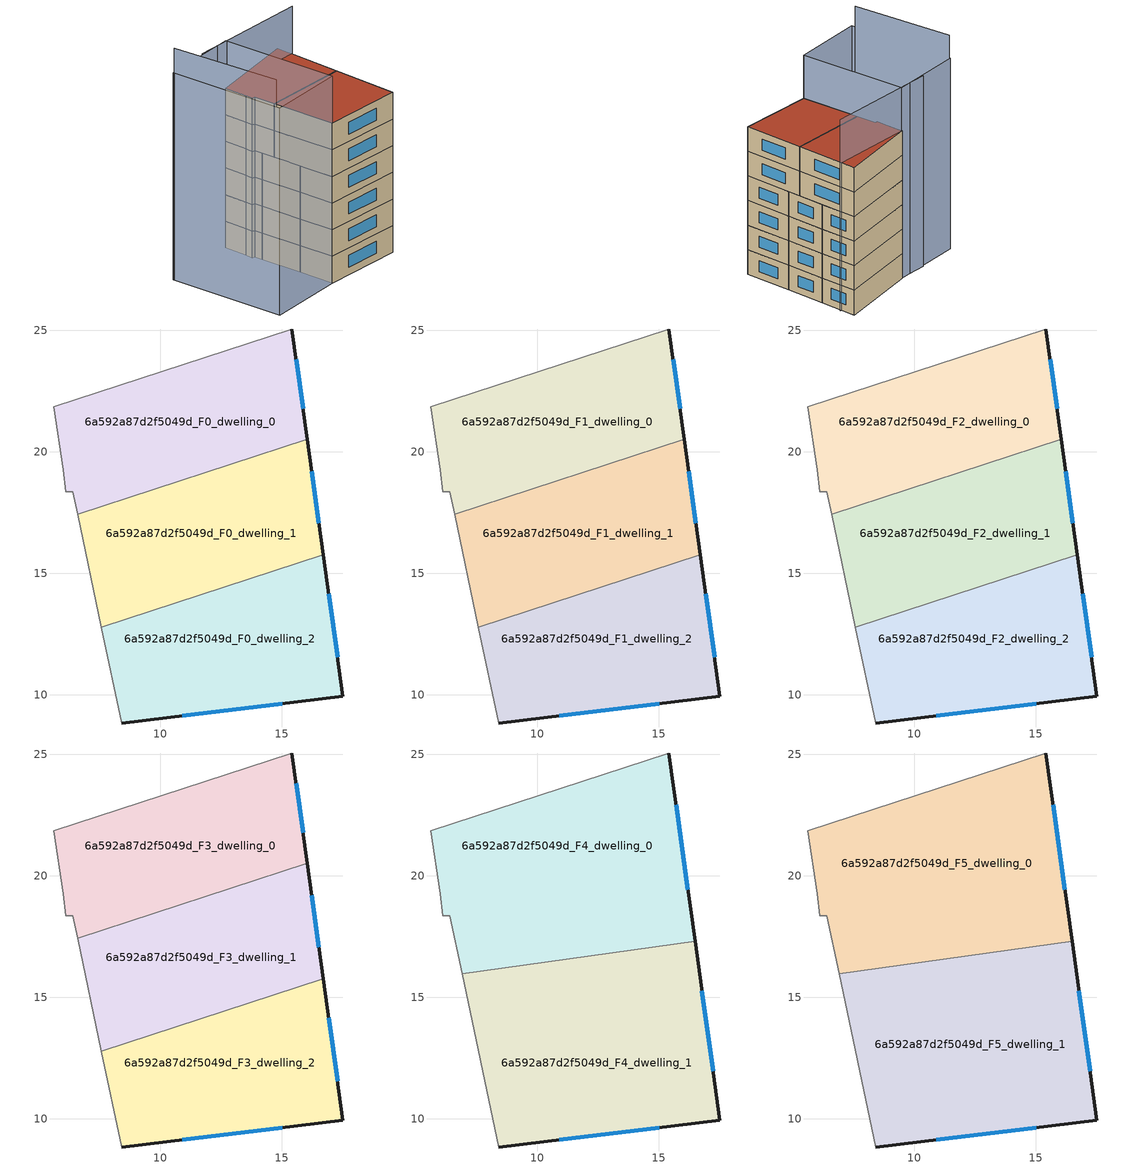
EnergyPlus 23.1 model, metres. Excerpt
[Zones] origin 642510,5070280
6a592a87d2f5049d_F0_dwelling_0
 floor ground (EU_floor_Construction): 15.41,25.05 16.04,20.51 6.59,17.43 6.4,18.35 6.1,18.35 6,19.25 5.6,21.85 z0
 wall outside (EU_wall_Construction): 16.04,20.51 15.41,25.05 z0:3
 wall adiabatic (EU_wall_Construction): 15.41,25.05 5.6,21.85 6,19.25 6.1,18.35 6.4,18.35 6.59,17.43 z0:3
 wall to 6a592a87d2f5049d_F0_dwelling_1 (EU_wall_Construction): 6.59,17.43 16.04,20.51 z0:3
 window (EU_Window_Construction): 15.87,21.76 15.58,23.8 z0.83:2.17
6a592a87d2f5049d_F0_dwelling_1
 floor ground (EU_floor_Construction): 16.04,20.51 16.7,15.76 7.57,12.78 6.59,17.43 z0
 wall outside (EU_wall_Construction): 16.7,15.76 16.04,20.51 z0:3
 wall to 6a592a87d2f5049d_F0_dwelling_2 (EU_wall_Construction): 7.57,12.78 16.7,15.76 z0:3
 wall adiabatic (EU_wall_Construction): 6.59,17.43 7.57,12.78 z0:3
 window (EU_Window_Construction): 16.52,17.07 16.22,19.21 z0.83:2.17
6a592a87d2f5049d_F0_dwelling_2
 floor ground (EU_floor_Construction): 16.7,15.76 17.51,9.94 8.4,8.84 7.57,12.78 z0
 wall outside (EU_wall_Construction): 8.4,8.84 17.51,9.94 16.7,15.76 z0:3
 wall adiabatic (EU_wall_Construction): 7.57,12.78 8.4,8.84 z0:3
 window (EU_Window_Construction): 17.28,11.54 16.92,14.16 / 10.91,9.14 15,9.64 z0.83:2.17
6a592a87d2f5049d_F1_dwelling_0
 floor to 6a592a87d2f5049d_F0_dwelling_0 (EU_floor_Construction): 15.41,25.05 16.04,20.51 6.59,17.43 6.4,18.35 6.1,18.35 6,19.25 5.6,21.85 z3
 wall outside (EU_wall_Construction): 16.04,20.51 15.41,25.05 z3:6
 wall adiabatic (EU_wall_Construction): 15.41,25.05 5.6,21.85 6,19.25 6.1,18.35 6.4,18.35 6.59,17.43 z3:6
 wall to 6a592a87d2f5049d_F1_dwelling_1 (EU_wall_Construction): 6.59,17.43 16.04,20.51 z3:6
 window (EU_Window_Construction): 15.87,21.76 15.58,23.8 z3.83:5.17
6a592a87d2f5049d_F1_dwelling_1
 floor to 6a592a87d2f5049d_F0_dwelling_1 (EU_floor_Construction): 16.04,20.51 16.7,15.76 7.57,12.78 6.59,17.43 z3
 wall outside (EU_wall_Construction): 16.7,15.76 16.04,20.51 z3:6
 wall to 6a592a87d2f5049d_F1_dwelling_2 (EU_wall_Construction): 7.57,12.78 16.7,15.76 z3:6
 wall adiabatic (EU_wall_Construction): 6.59,17.43 7.57,12.78 z3:6
 window (EU_Window_Construction): 16.52,17.07 16.22,19.21 z3.83:5.17
6a592a87d2f5049d_F1_dwelling_2
 floor to 6a592a87d2f5049d_F0_dwelling_2 (EU_floor_Construction): 16.7,15.76 17.51,9.94 8.4,8.84 7.57,12.78 z3
 wall outside (EU_wall_Construction): 8.4,8.84 17.51,9.94 16.7,15.76 z3:6
 wall adiabatic (EU_wall_Construction): 7.57,12.78 8.4,8.84 z3:6
 window (EU_Window_Construction): 17.28,11.54 16.92,14.16 / 10.91,9.14 15,9.64 z3.83:5.17
6a592a87d2f5049d_F2_dwelling_0
 floor to 6a592a87d2f5049d_F1_dwelling_0 (EU_floor_Construction): 15.41,25.05 16.04,20.51 6.59,17.43 6.4,18.35 6.1,18.35 6,19.25 5.6,21.85 z6
 wall outside (EU_wall_Construction): 16.04,20.51 15.41,25.05 z6:9
 wall adiabatic (EU_wall_Construction): 15.41,25.05 5.6,21.85 6,19.25 6.1,18.35 6.4,18.35 6.59,17.43 z6:9
 wall to 6a592a87d2f5049d_F2_dwelling_1 (EU_wall_Construction): 6.59,17.43 16.04,20.51 z6:9
 window (EU_Window_Construction): 15.87,21.76 15.58,23.8 z6.83:8.17
6a592a87d2f5049d_F2_dwelling_1
 floor to 6a592a87d2f5049d_F1_dwelling_1 (EU_floor_Construction): 16.04,20.51 16.7,15.76 7.57,12.78 6.59,17.43 z6
 wall outside (EU_wall_Construction): 16.7,15.76 16.04,20.51 z6:9
 wall to 6a592a87d2f5049d_F2_dwelling_2 (EU_wall_Construction): 7.57,12.78 16.7,15.76 z6:9
 wall adiabatic (EU_wall_Construction): 6.59,17.43 7.57,12.78 z6:9
 window (EU_Window_Construction): 16.52,17.07 16.22,19.21 z6.83:8.17
6a592a87d2f5049d_F2_dwelling_2
 floor to 6a592a87d2f5049d_F1_dwelling_2 (EU_floor_Construction): 16.7,15.76 17.51,9.94 8.4,8.84 7.57,12.78 z6
 wall outside (EU_wall_Construction): 8.4,8.84 17.51,9.94 16.7,15.76 z6:9
 wall adiabatic (EU_wall_Construction): 7.57,12.78 8.4,8.84 z6:9
 window (EU_Window_Construction): 17.28,11.54 16.92,14.16 / 10.91,9.14 15,9.64 z6.83:8.17
6a592a87d2f5049d_F3_dwelling_0
 floor to 6a592a87d2f5049d_F2_dwelling_0 (EU_floor_Construction): 15.41,25.05 16.04,20.51 6.59,17.43 6.4,18.35 6.1,18.35 6,19.25 5.6,21.85 z9
 wall outside (EU_wall_Construction): 16.04,20.51 15.41,25.05 z9:12
 wall adiabatic (EU_wall_Construction): 15.41,25.05 5.6,21.85 6,19.25 6.1,18.35 6.4,18.35 6.59,17.43 z9:12
 wall to 6a592a87d2f5049d_F3_dwelling_1 (EU_wall_Construction): 6.59,17.43 16.04,20.51 z9:12
 window (EU_Window_Construction): 15.87,21.76 15.58,23.8 z9.83:11.17
6a592a87d2f5049d_F3_dwelling_1
 floor to 6a592a87d2f5049d_F2_dwelling_1 (EU_floor_Construction): 16.04,20.51 16.7,15.76 7.57,12.78 6.59,17.43 z9
 wall outside (EU_wall_Construction): 16.7,15.76 16.04,20.51 z9:12
 wall to 6a592a87d2f5049d_F3_dwelling_2 (EU_wall_Construction): 7.57,12.78 16.7,15.76 z9:12
 wall adiabatic (EU_wall_Construction): 6.59,17.43 7.57,12.78 z9:12
 window (EU_Window_Construction): 16.52,17.07 16.22,19.21 z9.83:11.17
6a592a87d2f5049d_F3_dwelling_2
 floor to 6a592a87d2f5049d_F2_dwelling_2 (EU_floor_Construction): 16.7,15.76 17.51,9.94 8.4,8.84 7.57,12.78 z9
 wall outside (EU_wall_Construction): 8.4,8.84 17.51,9.94 16.7,15.76 z9:12
 wall adiabatic (EU_wall_Construction): 7.57,12.78 8.4,8.84 z9:12
 window (EU_Window_Construction): 17.28,11.54 16.92,14.16 / 10.91,9.14 15,9.64 z9.83:11.17
6a592a87d2f5049d_F4_dwelling_0
 floor to 6a592a87d2f5049d_F3_dwelling_0 (EU_floor_Construction): 15.41,25.05 16.04,20.51 6.6,17.43 6.4,18.35 6.1,18.35 6,19.25 5.6,21.85 z12
 floor to 6a592a87d2f5049d_F3_dwelling_1 (EU_floor_Construction): 16.04,20.51 16.48,17.3 6.9,15.97 6.6,17.43 z12
 wall outside (EU_wall_Construction): 16.48,17.3 15.41,25.05 z12:15
 wall to 6a592a87d2f5049d_F4_dwelling_1 (EU_wall_Construction): 6.9,15.97 16.48,17.3 z12:15
 wall adiabatic (EU_wall_Construction): 15.41,25.05 5.6,21.85 6,19.25 6.1,18.35 6.4,18.35 6.9,15.97 z12:15
 window (EU_Window_Construction): 16.19,19.43 15.71,22.92 z12.83:14.17
6a592a87d2f5049d_F4_dwelling_1
 floor to 6a592a87d2f5049d_F3_dwelling_1 (EU_floor_Construction): 16.48,17.3 16.7,15.76 7.57,12.78 6.9,15.97 z12
 floor to 6a592a87d2f5049d_F3_dwelling_2 (EU_floor_Construction): 16.7,15.76 17.51,9.94 8.4,8.84 7.57,12.78 z12
 wall outside (EU_wall_Construction): 8.4,8.84 17.51,9.94 16.48,17.3 z12:15
 wall adiabatic (EU_wall_Construction): 6.9,15.97 8.4,8.84 z12:15
 window (EU_Window_Construction): 17.23,11.96 16.77,15.27 / 10.91,9.14 15,9.64 z12.83:14.17
6a592a87d2f5049d_F5_dwelling_0
 floor to 6a592a87d2f5049d_F4_dwelling_0 (EU_floor_Construction): 15.41,25.05 16.48,17.3 6.9,15.97 6.4,18.35 6.1,18.35 6,19.25 5.6,21.85 z15
 wall outside (EU_wall_Construction): 16.48,17.3 15.41,25.05 z15:18
 wall to 6a592a87d2f5049d_F5_dwelling_1 (EU_wall_Construction): 6.9,15.97 16.48,17.3 z15:18
 wall adiabatic (EU_wall_Construction): 15.41,25.05 5.6,21.85 6,19.25 6.1,18.35 6.4,18.35 6.9,15.97 z15:18
 window (EU_Window_Construction): 16.19,19.43 15.71,22.92 z15.83:17.17
 roof outside (EU_roof_Construction): 16.48,17.3 15.41,25.05 5.6,21.85 6,19.25 6.1,18.35 6.4,18.35 6.9,15.97 z18
6a592a87d2f5049d_F5_dwelling_1
 floor to 6a592a87d2f5049d_F4_dwelling_1 (EU_floor_Construction): 16.48,17.3 17.51,9.94 8.4,8.84 6.9,15.97 z15
 wall outside (EU_wall_Construction): 8.4,8.84 17.51,9.94 16.48,17.3 z15:18
 wall adiabatic (EU_wall_Construction): 6.9,15.97 8.4,8.84 z15:18
 window (EU_Window_Construction): 17.23,11.96 16.77,15.27 / 10.91,9.14 15,9.64 z15.83:17.17
 roof outside (EU_roof_Construction): 17.51,9.94 16.48,17.3 6.9,15.97 8.4,8.84 z18
shading: -3,19.95 -0.01,7.84 z0:26.1; 15.83,23.22 1.96,21.25 / 5.66,21.87 8.4,8.84 / 8.4,8.84 -0.28,7.02 / -0.28,7.02 -3.02,20.04 / -3.02,20.04 5.66,21.87 z0:23.3
[Building]
EU S2 Campaign: North Axis=0; Terrain=City; Solar Distribution=FullExterior
[Site:Location]
Lyon-Bron: Latitude=45.75; Longitude=5; Time Zone=1; Elevation=198
[SizingPeriod:WeatherFileDays]
AnnualSizingPeriod: Begin Month=1; Begin Day of Month=1; End Month=12; End Day of Month=31; Day of Week for Start Day=Monday; Use Weather File Daylight Saving Period=No; Use Weather File Rain and Snow Indicators=No
[MATERIAL]
EU_InternalMass_Material: Roughness=MediumRough; Thickness=0.1; Conductivity=1; Density=1800; Specific Heat=900; Thermal Absorptance=0.9; Solar Absorptance=0.7; Visible Absorptance=0.7
[MATERIAL:NOMASS] Roughness=MediumRough; Thermal Absorptance=0.9; Solar Absorptance=0.7; Visible Absorptance=0.7
Name | Thermal Resistance
EU_wall_NoMass | 0.87146
EU_roof_NoMass | 0.842276
EU_floor_NoMass | 0.496999
[WINDOWMATERIAL:SIMPLEGLAZINGSYSTEM]
EU_Window_SimpleGlazing: UFactor=2.2525; Solar Heat Gain Coefficient=0.76; Visible Transmittance=0.76
[CONSTRUCTION]
EU_wall_Construction: EU_wall_NoMass
EU_roof_Construction: EU_roof_NoMass
EU_floor_Construction: EU_floor_NoMass
EU_Window_Construction: EU_Window_SimpleGlazing
EU_InternalMass_Construction: EU_InternalMass_Material
[ZONE] Type=1; Multiplier=1; Ceiling Height=autocalculate; Floor Area=autocalculate; Part of Total Floor Area=Yes
Name | Volume
6a592a87d2f5049d_F0_dwelling_0; 6a592a87d2f5049d_F1_dwelling_0; 6a592a87d2f5049d_F2_dwelling_0; 6a592a87d2f5049d_F3_dwelling_0; 6a592a87d2f5049d_F0_dwelling_2; 6a592a87d2f5049d_F1_dwelling_2; 6a592a87d2f5049d_F2_dwelling_2; 6a592a87d2f5049d_F3_dwelling_2 | 138.417
6a592a87d2f5049d_F4_dwelling_0; 6a592a87d2f5049d_F5_dwelling_0 | 207.609
6a592a87d2f5049d_F0_dwelling_1; 6a592a87d2f5049d_F1_dwelling_1; 6a592a87d2f5049d_F2_dwelling_1; 6a592a87d2f5049d_F3_dwelling_1 | 138.406
6a592a87d2f5049d_F4_dwelling_1; 6a592a87d2f5049d_F5_dwelling_1 | 207.619
[INTERNALMASS] Construction=EU_InternalMass_Construction
Name | Zone or ZoneList | Surface Area
6a592a87d2f5049d_F0_dwelling_0_EU_InternalMass | 6a592a87d2f5049d_F0_dwelling_0 | 46.1393
6a592a87d2f5049d_F0_dwelling_1_EU_InternalMass | 6a592a87d2f5049d_F0_dwelling_1 | 46.1353
6a592a87d2f5049d_F0_dwelling_2_EU_InternalMass | 6a592a87d2f5049d_F0_dwelling_2 | 46.1388
6a592a87d2f5049d_F1_dwelling_0_EU_InternalMass | 6a592a87d2f5049d_F1_dwelling_0 | 46.1393
6a592a87d2f5049d_F1_dwelling_1_EU_InternalMass | 6a592a87d2f5049d_F1_dwelling_1 | 46.1353
6a592a87d2f5049d_F1_dwelling_2_EU_InternalMass | 6a592a87d2f5049d_F1_dwelling_2 | 46.1388
6a592a87d2f5049d_F2_dwelling_0_EU_InternalMass | 6a592a87d2f5049d_F2_dwelling_0 | 46.1393
6a592a87d2f5049d_F2_dwelling_1_EU_InternalMass | 6a592a87d2f5049d_F2_dwelling_1 | 46.1353
6a592a87d2f5049d_F2_dwelling_2_EU_InternalMass | 6a592a87d2f5049d_F2_dwelling_2 | 46.1388
6a592a87d2f5049d_F3_dwelling_0_EU_InternalMass | 6a592a87d2f5049d_F3_dwelling_0 | 46.1393
6a592a87d2f5049d_F3_dwelling_1_EU_InternalMass | 6a592a87d2f5049d_F3_dwelling_1 | 46.1353
6a592a87d2f5049d_F3_dwelling_2_EU_InternalMass | 6a592a87d2f5049d_F3_dwelling_2 | 46.1388
6a592a87d2f5049d_F4_dwelling_0_EU_InternalMass | 6a592a87d2f5049d_F4_dwelling_0 | 69.2037
6a592a87d2f5049d_F4_dwelling_1_EU_InternalMass | 6a592a87d2f5049d_F4_dwelling_1 | 69.206
6a592a87d2f5049d_F5_dwelling_0_EU_InternalMass | 6a592a87d2f5049d_F5_dwelling_0 | 69.2037
6a592a87d2f5049d_F5_dwelling_1_EU_InternalMass | 6a592a87d2f5049d_F5_dwelling_1 | 69.206
[OTHEREQUIPMENT] Fuel Type=Electricity; Design Level Calculation Method=Watts/Area; Power per Zone Floor Area=1; Fraction Latent=0; Fraction Radiant=0; Fraction Lost=0; Carbon Dioxide Generation Rate=0; EndUse Subcategory=EU_Step8_InternalGains
Name | Zone or ZoneList or Space or SpaceList | Schedule
EU_Step8_InternalGain_6a592a87d2f5049d_F0_dwelling_0_f000 | 6a592a87d2f5049d_F0_dwelling_0 | EU_Step8_GainSchedule_6a592a87d2f5049d_F0_dwelling_0_f000
EU_Step8_InternalGain_6a592a87d2f5049d_F0_dwelling_1_f000 | 6a592a87d2f5049d_F0_dwelling_1 | EU_Step8_GainSchedule_6a592a87d2f5049d_F0_dwelling_1_f000
EU_Step8_InternalGain_6a592a87d2f5049d_F0_dwelling_2_f000 | 6a592a87d2f5049d_F0_dwelling_2 | EU_Step8_GainSchedule_6a592a87d2f5049d_F0_dwelling_2_f000
EU_Step8_InternalGain_6a592a87d2f5049d_F1_dwelling_0_f000 | 6a592a87d2f5049d_F1_dwelling_0 | EU_Step8_GainSchedule_6a592a87d2f5049d_F1_dwelling_0_f000
EU_Step8_InternalGain_6a592a87d2f5049d_F1_dwelling_1_f000 | 6a592a87d2f5049d_F1_dwelling_1 | EU_Step8_GainSchedule_6a592a87d2f5049d_F1_dwelling_1_f000
EU_Step8_InternalGain_6a592a87d2f5049d_F1_dwelling_2_f000 | 6a592a87d2f5049d_F1_dwelling_2 | EU_Step8_GainSchedule_6a592a87d2f5049d_F1_dwelling_2_f000
EU_Step8_InternalGain_6a592a87d2f5049d_F2_dwelling_0_f000 | 6a592a87d2f5049d_F2_dwelling_0 | EU_Step8_GainSchedule_6a592a87d2f5049d_F2_dwelling_0_f000
EU_Step8_InternalGain_6a592a87d2f5049d_F2_dwelling_1_f000 | 6a592a87d2f5049d_F2_dwelling_1 | EU_Step8_GainSchedule_6a592a87d2f5049d_F2_dwelling_1_f000
EU_Step8_InternalGain_6a592a87d2f5049d_F2_dwelling_2_f000 | 6a592a87d2f5049d_F2_dwelling_2 | EU_Step8_GainSchedule_6a592a87d2f5049d_F2_dwelling_2_f000
EU_Step8_InternalGain_6a592a87d2f5049d_F3_dwelling_0_f000 | 6a592a87d2f5049d_F3_dwelling_0 | EU_Step8_GainSchedule_6a592a87d2f5049d_F3_dwelling_0_f000
EU_Step8_InternalGain_6a592a87d2f5049d_F3_dwelling_1_f000 | 6a592a87d2f5049d_F3_dwelling_1 | EU_Step8_GainSchedule_6a592a87d2f5049d_F3_dwelling_1_f000
EU_Step8_InternalGain_6a592a87d2f5049d_F3_dwelling_2_f000 | 6a592a87d2f5049d_F3_dwelling_2 | EU_Step8_GainSchedule_6a592a87d2f5049d_F3_dwelling_2_f000
EU_Step8_InternalGain_6a592a87d2f5049d_F4_dwelling_0_f000 | 6a592a87d2f5049d_F4_dwelling_0 | EU_Step8_GainSchedule_6a592a87d2f5049d_F4_dwelling_0_f000
EU_Step8_InternalGain_6a592a87d2f5049d_F4_dwelling_1_f000 | 6a592a87d2f5049d_F4_dwelling_1 | EU_Step8_GainSchedule_6a592a87d2f5049d_F4_dwelling_1_f000
EU_Step8_InternalGain_6a592a87d2f5049d_F5_dwelling_0_f000 | 6a592a87d2f5049d_F5_dwelling_0 | EU_Step8_GainSchedule_6a592a87d2f5049d_F5_dwelling_0_f000
EU_Step8_InternalGain_6a592a87d2f5049d_F5_dwelling_1_f000 | 6a592a87d2f5049d_F5_dwelling_1 | EU_Step8_GainSchedule_6a592a87d2f5049d_F5_dwelling_1_f000
[ZONEVENTILATION:DESIGNFLOWRATE] Schedule=EU_AlwaysOn; Design Flow Rate Calculation Method=AirChanges/Hour; Air Changes per Hour=0.425; Ventilation Type=Natural; Fan Pressure Rise=0; Fan Total Efficiency=1; Constant Term Coefficient=1; Temperature Term Coefficient=0; Velocity Term Coefficient=0; Velocity Squared Term Coefficient=0; Minimum Indoor Temperature=-100; Maximum Indoor Temperature=100; Delta Temperature=-100; Minimum Outdoor Temperature=-100; Maximum Outdoor Temperature=100; Maximum Wind Speed=40
Name | Zone or ZoneList or Space or SpaceList
EU_ConstantAir_6a592a87d2f5049d_F0_dwelling_0 | 6a592a87d2f5049d_F0_dwelling_0
EU_ConstantAir_6a592a87d2f5049d_F0_dwelling_1 | 6a592a87d2f5049d_F0_dwelling_1
EU_ConstantAir_6a592a87d2f5049d_F0_dwelling_2 | 6a592a87d2f5049d_F0_dwelling_2
EU_ConstantAir_6a592a87d2f5049d_F1_dwelling_0 | 6a592a87d2f5049d_F1_dwelling_0
EU_ConstantAir_6a592a87d2f5049d_F1_dwelling_1 | 6a592a87d2f5049d_F1_dwelling_1
EU_ConstantAir_6a592a87d2f5049d_F1_dwelling_2 | 6a592a87d2f5049d_F1_dwelling_2
EU_ConstantAir_6a592a87d2f5049d_F2_dwelling_0 | 6a592a87d2f5049d_F2_dwelling_0
EU_ConstantAir_6a592a87d2f5049d_F2_dwelling_1 | 6a592a87d2f5049d_F2_dwelling_1
EU_ConstantAir_6a592a87d2f5049d_F2_dwelling_2 | 6a592a87d2f5049d_F2_dwelling_2
EU_ConstantAir_6a592a87d2f5049d_F3_dwelling_0 | 6a592a87d2f5049d_F3_dwelling_0
EU_ConstantAir_6a592a87d2f5049d_F3_dwelling_1 | 6a592a87d2f5049d_F3_dwelling_1
EU_ConstantAir_6a592a87d2f5049d_F3_dwelling_2 | 6a592a87d2f5049d_F3_dwelling_2
EU_ConstantAir_6a592a87d2f5049d_F4_dwelling_0 | 6a592a87d2f5049d_F4_dwelling_0
EU_ConstantAir_6a592a87d2f5049d_F4_dwelling_1 | 6a592a87d2f5049d_F4_dwelling_1
EU_ConstantAir_6a592a87d2f5049d_F5_dwelling_0 | 6a592a87d2f5049d_F5_dwelling_0
EU_ConstantAir_6a592a87d2f5049d_F5_dwelling_1 | 6a592a87d2f5049d_F5_dwelling_1
[HVACTEMPLATE:THERMOSTAT] Constant Heating Setpoint=20; Constant Cooling Setpoint=50
EU_HeatOnly_6a592a87d2f5049d_F0_dwelling_0; EU_HeatOnly_6a592a87d2f5049d_F0_dwelling_1; EU_HeatOnly_6a592a87d2f5049d_F0_dwelling_2; EU_HeatOnly_6a592a87d2f5049d_F1_dwelling_0; EU_HeatOnly_6a592a87d2f5049d_F1_dwelling_1; EU_HeatOnly_6a592a87d2f5049d_F1_dwelling_2; EU_HeatOnly_6a592a87d2f5049d_F2_dwelling_0; EU_HeatOnly_6a592a87d2f5049d_F2_dwelling_1; EU_HeatOnly_6a592a87d2f5049d_F2_dwelling_2; EU_HeatOnly_6a592a87d2f5049d_F3_dwelling_0; EU_HeatOnly_6a592a87d2f5049d_F3_dwelling_1; EU_HeatOnly_6a592a87d2f5049d_F3_dwelling_2; EU_HeatOnly_6a592a87d2f5049d_F4_dwelling_0; EU_HeatOnly_6a592a87d2f5049d_F4_dwelling_1; EU_HeatOnly_6a592a87d2f5049d_F5_dwelling_0; EU_HeatOnly_6a592a87d2f5049d_F5_dwelling_1
[HVACTEMPLATE:ZONE:IDEALLOADSAIRSYSTEM] System Availability Schedule=EU_AlwaysOn; Maximum Heating Supply Air Temperature=50; Minimum Cooling Supply Air Temperature=13; Maximum Heating Supply Air Humidity Ratio=0.0156; Minimum Cooling Supply Air Humidity Ratio=0.0077; Heating Limit=NoLimit; Cooling Limit=NoLimit; Heating Availability Schedule=EU_AlwaysOn; Cooling Availability Schedule=EU_CoolingOff; Dehumidification Control Type=ConstantSensibleHeatRatio; Cooling Sensible Heat Ratio=0.7; Dehumidification Setpoint=60; Humidification Control Type=None; Humidification Setpoint=30; Outdoor Air Method=None; Outdoor Air Flow Rate per Person=0.00944; Outdoor Air Flow Rate per Zone Floor Area=0; Outdoor Air Flow Rate per Zone=0; Demand Controlled Ventilation Type=None; Outdoor Air Economizer Type=NoEconomizer; Heat Recovery Type=None; Sensible Heat Recovery Effectiveness=0.7; Latent Heat Recovery Effectiveness=0.65
Name | Template Thermostat
6a592a87d2f5049d_F0_dwelling_0 | EU_HeatOnly_6a592a87d2f5049d_F0_dwelling_0
6a592a87d2f5049d_F0_dwelling_1 | EU_HeatOnly_6a592a87d2f5049d_F0_dwelling_1
6a592a87d2f5049d_F0_dwelling_2 | EU_HeatOnly_6a592a87d2f5049d_F0_dwelling_2
6a592a87d2f5049d_F1_dwelling_0 | EU_HeatOnly_6a592a87d2f5049d_F1_dwelling_0
6a592a87d2f5049d_F1_dwelling_1 | EU_HeatOnly_6a592a87d2f5049d_F1_dwelling_1
6a592a87d2f5049d_F1_dwelling_2 | EU_HeatOnly_6a592a87d2f5049d_F1_dwelling_2
6a592a87d2f5049d_F2_dwelling_0 | EU_HeatOnly_6a592a87d2f5049d_F2_dwelling_0
6a592a87d2f5049d_F2_dwelling_1 | EU_HeatOnly_6a592a87d2f5049d_F2_dwelling_1
6a592a87d2f5049d_F2_dwelling_2 | EU_HeatOnly_6a592a87d2f5049d_F2_dwelling_2
6a592a87d2f5049d_F3_dwelling_0 | EU_HeatOnly_6a592a87d2f5049d_F3_dwelling_0
6a592a87d2f5049d_F3_dwelling_1 | EU_HeatOnly_6a592a87d2f5049d_F3_dwelling_1
6a592a87d2f5049d_F3_dwelling_2 | EU_HeatOnly_6a592a87d2f5049d_F3_dwelling_2
6a592a87d2f5049d_F4_dwelling_0 | EU_HeatOnly_6a592a87d2f5049d_F4_dwelling_0
6a592a87d2f5049d_F4_dwelling_1 | EU_HeatOnly_6a592a87d2f5049d_F4_dwelling_1
6a592a87d2f5049d_F5_dwelling_0 | EU_HeatOnly_6a592a87d2f5049d_F5_dwelling_0
6a592a87d2f5049d_F5_dwelling_1 | EU_HeatOnly_6a592a87d2f5049d_F5_dwelling_1
[SIZING:ZONE] Zone Cooling Design Supply Air Temperature Input Method=SupplyAirTemperature; Zone Cooling Design Supply Air Temperature=13; Zone Heating Design Supply Air Temperature Input Method=SupplyAirTemperature; Zone Heating Design Supply Air Temperature=50; Zone Cooling Design Supply Air Humidity Ratio=0.008; Zone Heating Design Supply Air Humidity Ratio=0.008; Cooling Design Air Flow Method=DesignDay; Cooling Design Air Flow Rate=0; Cooling Minimum Air Flow per Zone Floor Area=0.000762; Cooling Minimum Air Flow=0; Cooling Minimum Air Flow Fraction=0.2; Heating Design Air Flow Method=DesignDay; Heating Design Air Flow Rate=0; Heating Maximum Air Flow per Zone Floor Area=0.002032; Heating Maximum Air Flow=0.141576; Heating Maximum Air Flow Fraction=0.3; Account for Dedicated Outdoor Air System=No; Dedicated Outdoor Air System Control Strategy=NeutralSupplyAir; Dedicated Outdoor Air Low Setpoint Temperature for Design=autosize; Dedicated Outdoor Air High Setpoint Temperature for Design=autosize; Zone Load Sizing Method=Sensible Load Only No Latent Load; Zone Latent Cooling Design Supply Air Humidity Ratio Input Method=HumidityRatioDifference; Zone Cooling Design Supply Air Humidity Ratio Difference=0.005; Zone Latent Heating Design Supply Air Humidity Ratio Input Method=HumidityRatioDifference; Zone Humidification Design Supply Air Humidity Ratio Difference=0.005
6a592a87d2f5049d_F0_dwelling_0; 6a592a87d2f5049d_F0_dwelling_1; 6a592a87d2f5049d_F0_dwelling_2; 6a592a87d2f5049d_F1_dwelling_0; 6a592a87d2f5049d_F1_dwelling_1; 6a592a87d2f5049d_F1_dwelling_2; 6a592a87d2f5049d_F2_dwelling_0; 6a592a87d2f5049d_F2_dwelling_1; 6a592a87d2f5049d_F2_dwelling_2; 6a592a87d2f5049d_F3_dwelling_0; 6a592a87d2f5049d_F3_dwelling_1; 6a592a87d2f5049d_F3_dwelling_2; 6a592a87d2f5049d_F4_dwelling_0; 6a592a87d2f5049d_F4_dwelling_1; 6a592a87d2f5049d_F5_dwelling_0; 6a592a87d2f5049d_F5_dwelling_1
[SCHEDULE:CONSTANT]
Name | Hourly Value
EU_AlwaysOn | 1
EU_CoolingOff | 0
[SCHEDULE:FILE] Column Number=1; Rows to Skip at Top=0; Number of Hours of Data=8760; Column Separator=Comma; Interpolate to Timestep=No; Minutes per Item=60; Adjust Schedule for Daylight Savings=Yes
Name | File
EU_Step8_GainSchedule_6a592a87d2f5049d_F0_dwelling_0_f000 | ../../schedules/6a592a87d2f5049d/6a592a87d2f5049d_F0_dwelling_0_f000_gain.csv
EU_Step8_GainSchedule_6a592a87d2f5049d_F0_dwelling_1_f000 | ../../schedules/6a592a87d2f5049d/6a592a87d2f5049d_F0_dwelling_1_f000_gain.csv
EU_Step8_GainSchedule_6a592a87d2f5049d_F0_dwelling_2_f000 | ../../schedules/6a592a87d2f5049d/6a592a87d2f5049d_F0_dwelling_2_f000_gain.csv
EU_Step8_GainSchedule_6a592a87d2f5049d_F1_dwelling_0_f000 | ../../schedules/6a592a87d2f5049d/6a592a87d2f5049d_F1_dwelling_0_f000_gain.csv
EU_Step8_GainSchedule_6a592a87d2f5049d_F1_dwelling_1_f000 | ../../schedules/6a592a87d2f5049d/6a592a87d2f5049d_F1_dwelling_1_f000_gain.csv
EU_Step8_GainSchedule_6a592a87d2f5049d_F1_dwelling_2_f000 | ../../schedules/6a592a87d2f5049d/6a592a87d2f5049d_F1_dwelling_2_f000_gain.csv
EU_Step8_GainSchedule_6a592a87d2f5049d_F2_dwelling_0_f000 | ../../schedules/6a592a87d2f5049d/6a592a87d2f5049d_F2_dwelling_0_f000_gain.csv
EU_Step8_GainSchedule_6a592a87d2f5049d_F2_dwelling_1_f000 | ../../schedules/6a592a87d2f5049d/6a592a87d2f5049d_F2_dwelling_1_f000_gain.csv
EU_Step8_GainSchedule_6a592a87d2f5049d_F2_dwelling_2_f000 | ../../schedules/6a592a87d2f5049d/6a592a87d2f5049d_F2_dwelling_2_f000_gain.csv
EU_Step8_GainSchedule_6a592a87d2f5049d_F3_dwelling_0_f000 | ../../schedules/6a592a87d2f5049d/6a592a87d2f5049d_F3_dwelling_0_f000_gain.csv
EU_Step8_GainSchedule_6a592a87d2f5049d_F3_dwelling_1_f000 | ../../schedules/6a592a87d2f5049d/6a592a87d2f5049d_F3_dwelling_1_f000_gain.csv
EU_Step8_GainSchedule_6a592a87d2f5049d_F3_dwelling_2_f000 | ../../schedules/6a592a87d2f5049d/6a592a87d2f5049d_F3_dwelling_2_f000_gain.csv
EU_Step8_GainSchedule_6a592a87d2f5049d_F4_dwelling_0_f000 | ../../schedules/6a592a87d2f5049d/6a592a87d2f5049d_F4_dwelling_0_f000_gain.csv
EU_Step8_GainSchedule_6a592a87d2f5049d_F4_dwelling_1_f000 | ../../schedules/6a592a87d2f5049d/6a592a87d2f5049d_F4_dwelling_1_f000_gain.csv
EU_Step8_GainSchedule_6a592a87d2f5049d_F5_dwelling_0_f000 | ../../schedules/6a592a87d2f5049d/6a592a87d2f5049d_F5_dwelling_0_f000_gain.csv
EU_Step8_GainSchedule_6a592a87d2f5049d_F5_dwelling_1_f000 | ../../schedules/6a592a87d2f5049d/6a592a87d2f5049d_F5_dwelling_1_f000_gain.csv
